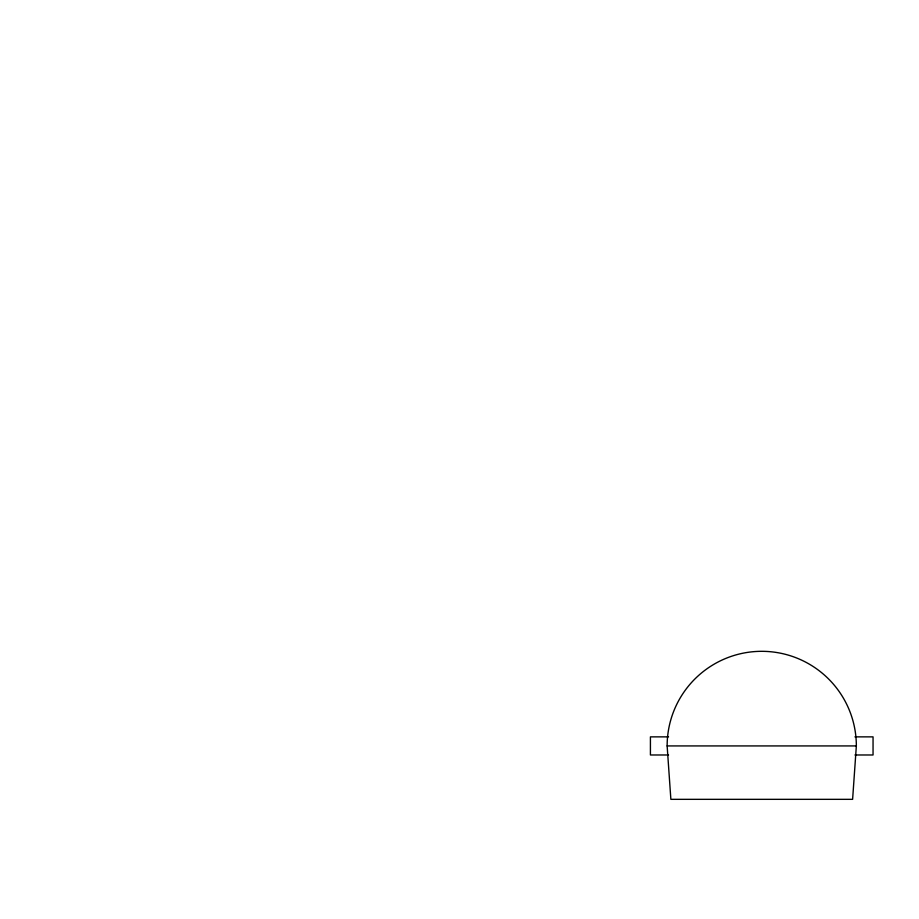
<?xml version="1.0" encoding="UTF-8"?>
<svg xmlns="http://www.w3.org/2000/svg" width="919" height="919" viewBox="0 0 919 919"><rect width="100%" height="100%" fill="white"/><g stroke="black" fill="none" stroke-linecap="round" stroke-linejoin="round"><path stroke-width="1.38" d="M856.347 745.929L852.614 799.335L670.87 799.335L667.137 745.929A94.6 94.6 0 0 1 761.736 651.318A94.6 94.6 0 0 1 856.347 745.929L667.137 745.929M668.538 736.866L650.422 736.866L650.422 754.981L668.538 754.981M854.934 736.866L873.05 736.866L873.05 754.981L854.934 754.981"/></g></svg>
